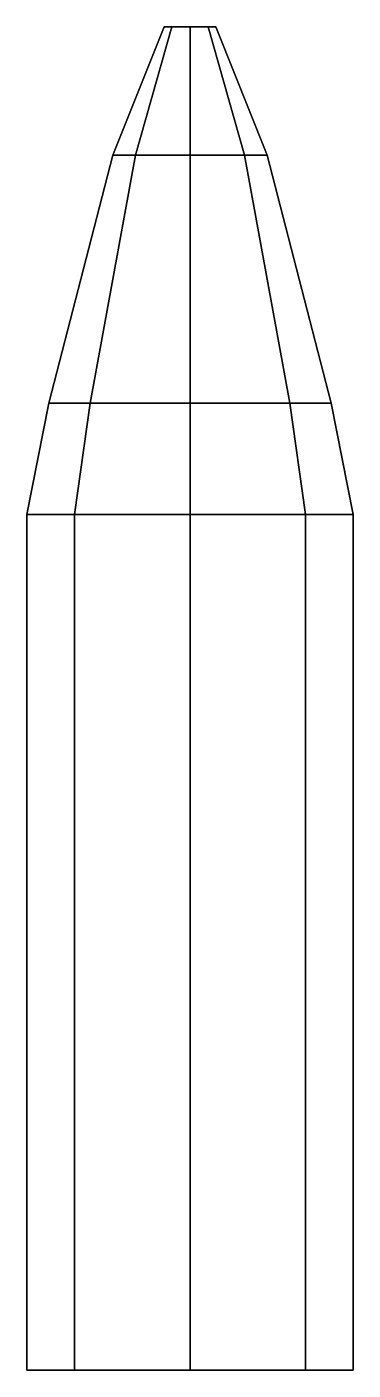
# Model space of a CAD drawing. Extents: x -0.19 to 0.19, y -0.78 to 0.79.
import ezdxf

# ---------------------------------------------------------------- set-up
doc = ezdxf.new("R2010")
doc.units = 0
doc.layers.add('SHELL', color=5, linetype='CONTINUOUS')

msp = doc.modelspace()

# ---------------------------------------------------------------- linework, layer by layer
at = {"layer": 'SHELL'}
for points in [[(-0.0212, 0.79, 0.0212), (-0.03, 0.79), (-0.09, 0.64), (-0.0636, 0.64, 0.0636)], [(-0.03, 0.79), (-0.0212, 0.79, -0.0212), (-0.0636, 0.64, -0.0636), (-0.09, 0.64)], [(0, 0.79, 0.03), (-0.0212, 0.79, 0.0212), (-0.0636, 0.64, 0.0636), (0, 0.64, 0.09)], [(-0.0212, 0.79, -0.0212), (0, 0.79, -0.03), (0, 0.64, -0.09), (-0.0636, 0.64, -0.0636)], [(0.0212, 0.79, 0.0212), (-0.03, 0.79), (-0.0212, 0.79, 0.0212), (0, 0.79, 0.03)], [(0.03, 0.79), (-0.0212, 0.79, -0.0212), (-0.03, 0.79), (0.0212, 0.79, 0.0212)], [(0.0212, 0.79, -0.0212), (0, 0.79, -0.03), (-0.0212, 0.79, -0.0212), (0.03, 0.79)], [(0.0212, 0.79, 0.0212), (0, 0.79, 0.03), (0, 0.64, 0.09), (0.0636, 0.64, 0.0636)], [(0, 0.79, -0.03), (0.0212, 0.79, -0.0212), (0.0636, 0.64, -0.0636), (0, 0.64, -0.09)], [(0.03, 0.79), (0.0212, 0.79, 0.0212), (0.0636, 0.64, 0.0636), (0.09, 0.64)], [(0.0212, 0.79, -0.0212), (0.03, 0.79), (0.09, 0.64), (0.0636, 0.64, -0.0636)], [(-0.1167, 0.35, -0.1167), (-0.165, 0.35), (-0.09, 0.64), (-0.0636, 0.64, -0.0636)], [(-0.165, 0.35), (-0.1167, 0.35, 0.1167), (-0.0636, 0.64, 0.0636), (-0.09, 0.64)], [(0, 0.35, -0.165), (-0.1167, 0.35, -0.1167), (-0.0636, 0.64, -0.0636), (0, 0.64, -0.09)], [(-0.1167, 0.35, 0.1167), (0, 0.35, 0.165), (0, 0.64, 0.09), (-0.0636, 0.64, 0.0636)], [(0.1167, 0.35, -0.1167), (0, 0.35, -0.165), (0, 0.64, -0.09), (0.0636, 0.64, -0.0636)], [(0, 0.35, 0.165), (0.1167, 0.35, 0.1167), (0.0636, 0.64, 0.0636), (0, 0.64, 0.09)], [(0.165, 0.35), (0.1167, 0.35, -0.1167), (0.0636, 0.64, -0.0636), (0.09, 0.64)], [(0.1167, 0.35, 0.1167), (0.165, 0.35), (0.09, 0.64), (0.0636, 0.64, 0.0636)], [(-0.1347, 0.22, -0.1347), (-0.1905, 0.22), (-0.165, 0.35), (-0.1167, 0.35, -0.1167)], [(-0.1905, 0.22), (-0.1347, 0.22, 0.1347), (-0.1167, 0.35, 0.1167), (-0.165, 0.35)], [(0, 0.22, -0.1905), (-0.1347, 0.22, -0.1347), (-0.1167, 0.35, -0.1167), (0, 0.35, -0.165)], [(-0.1347, 0.22, 0.1347), (0, 0.22, 0.1905), (0, 0.35, 0.165), (-0.1167, 0.35, 0.1167)], [(0.1347, 0.22, -0.1347), (0, 0.22, -0.1905), (0, 0.35, -0.165), (0.1167, 0.35, -0.1167)], [(0, 0.22, 0.1905), (0.1347, 0.22, 0.1347), (0.1167, 0.35, 0.1167), (0, 0.35, 0.165)], [(0.1905, 0.22), (0.1347, 0.22, -0.1347), (0.1167, 0.35, -0.1167), (0.165, 0.35)], [(0.1347, 0.22, 0.1347), (0.1905, 0.22), (0.165, 0.35), (0.1167, 0.35, 0.1167)], [(-0.1347, 0.22, 0.1347), (-0.1905, 0.22), (-0.1905, -0.78), (-0.1347, -0.78, 0.1347)], [(-0.1905, 0.22), (-0.1347, 0.22, -0.1347), (-0.1347, -0.78, -0.1347), (-0.1905, -0.78)], [(0, 0.22, 0.1905), (-0.1347, 0.22, 0.1347), (-0.1347, -0.78, 0.1347), (0, -0.78, 0.1905)], [(-0.1347, 0.22, -0.1347), (0, 0.22, -0.1905), (0, -0.78, -0.1905), (-0.1347, -0.78, -0.1347)], [(0.1347, 0.22, 0.1347), (0, 0.22, 0.1905), (0, -0.78, 0.1905), (0.1347, -0.78, 0.1347)], [(0, 0.22, -0.1905), (0.1347, 0.22, -0.1347), (0.1347, -0.78, -0.1347), (0, -0.78, -0.1905)], [(0.1905, 0.22), (0.1347, 0.22, 0.1347), (0.1347, -0.78, 0.1347), (0.1905, -0.78)], [(0.1347, 0.22, -0.1347), (0.1905, 0.22), (0.1905, -0.78), (0.1347, -0.78, -0.1347)], [(0, -0.78, 0.1905), (-0.1347, -0.78, 0.1347), (-0.1905, -0.78), (0.1347, -0.78, 0.1347)], [(0.1347, -0.78, 0.1347), (-0.1905, -0.78), (-0.1347, -0.78, -0.1347), (0.1905, -0.78)], [(0.1905, -0.78), (-0.1347, -0.78, -0.1347), (0, -0.78, -0.1905), (0.1347, -0.78, -0.1347)]]:
    msp.add_3dface(points, dxfattribs=at)

doc.saveas('drawing.dxf')
